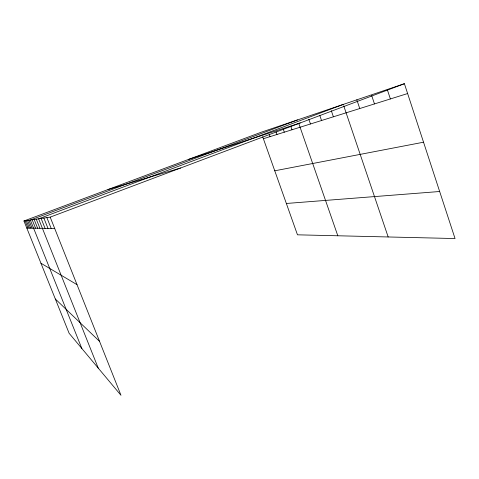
<?xml version="1.0" encoding="UTF-8"?>
<svg xmlns="http://www.w3.org/2000/svg" width="479" height="479" viewBox="0 0 479 479"><rect width="100%" height="100%" fill="white"/><g stroke="black" fill="none" stroke-linecap="round" stroke-linejoin="round"><path stroke-width="0.72" d="M50.187 217.137L120.983 395.301L69.12 333.276L23.95 220.981L50.187 217.137L404.402 83.699L455.05 238.548L297.477 234.824L262.696 136.79M23.95 220.981L261.091 132.264L404.402 83.699M297.531 119.918L30.327 220.047L81.837 348.484M343.257 104.416L38.607 218.831L98.243 368.106M188.403 159.459L300.303 122.911M263.384 138.73L407.623 93.543M107.985 189.54L180.625 167.997M274.76 170.799L423.538 142.209M286.352 203.473L439.662 191.504M26.806 228.076L54.714 228.519M40.943 263.228L77.023 284.664M55.33 298.992L99.548 341.359M27.566 220.448L30.65 228.136M26.291 220.639L29.297 228.112M25.094 220.813L28.016 228.094M36.29 219.172L39.931 228.279M34.147 219.484L37.655 228.243M32.165 219.777L35.548 228.214M28.908 220.256L32.075 228.16M46.882 217.622L51.193 228.459M43.87 218.059L47.996 228.411M41.122 218.466L45.074 228.363M276.042 131.755L277 134.467M269.33 134.665L270.03 136.647M283.334 129.396L284.31 132.174M290.861 126.528L291.992 129.767M298.686 123.241L337.815 235.776M308.793 119.169L310.458 123.983M319.75 115.295L321.541 120.51M331.318 110.721L333.396 116.798M343.73 105.817L388.17 236.967M356.825 99.818L359.759 108.535M371.686 95.56L374.476 103.931M387.26 89.507L390.379 98.943"/></g></svg>
